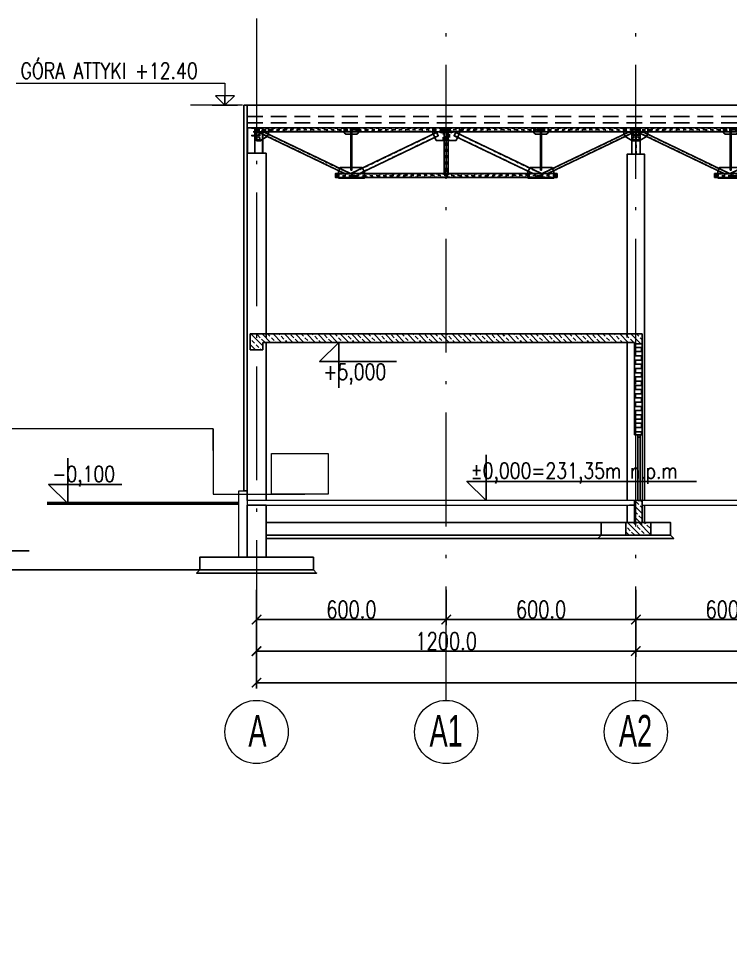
# Model space of a CAD drawing. Extents: x 6529560 to 6558080, y 5579316 to 5588131.
# Drawn here: x 6543714.84 to 6543737.36, y 5579508.09 to 5579537.56 of the extents above; entities that cross this region are included whole.
import ezdxf

# ---------------------------------------------------------------- set-up
doc = ezdxf.new("R2010")
doc.units = 0
doc.header["$MEASUREMENT"] = 0
doc.header["$PDSIZE"] = -5
for name, pattern in [('ACAD_ISO02W100', [15, 12, -3]), ('ACAD_ISO03W100', [30, 12, -18]), ('ACAD_ISO10W100', [18, 12, -3, 0, -3]), ('DASHDOT', [20, 13, -3.4, 0.2, -3.4]), ('DASHED', [0.75, 0.5, -0.25]), ('GR_SOLID', [0]), ('HIDDEN', [0.375, 0.25, -0.125])]:
    doc.linetypes.add(name, pattern=pattern)
doc.layers.get('0').update_dxf_attribs({"color": 2, "linetype": 'CONTINUOUS', "lineweight": 5})
doc.layers.get('Defpoints').update_dxf_attribs({"linetype": 'CONTINUOUS'})
for name, color, linetype in [('11_Dowolne_wymiarowanie', 7, 'CONTINUOUS'), ('3_Części', 7, 'CONTINUOUS'), ('5_Śruby', 7, 'CONTINUOUS'), ('ACHSRASTER', 10, 'CONTINUOUS'), ('arch_osie opisy', 1, 'CONTINUOUS'), ('Kon', 3, 'CONTINUOUS'), ('KONS_KW_010T', 2, 'CONTINUOUS'), ('KONS_KW_030D', 1, 'CONTINUOUS'), ('KONS_KW_100L', 1, 'DASHED'), ('KONS_KW_301L', 1, 'CONTINUOUS'), ('KONS_KW_304L', 4, 'CONTINUOUS'), ('KONS_KW_309H', 9, 'CONTINUOUS'), ('Os1', 6, 'CONTINUOUS'), ('P', 9, 'HIDDEN'), ('T', 9, 'CONTINUOUS'), ('Tore-Türen_Schnitt', 9, 'CONTINUOUS'), ('Wym', 1, 'CONTINUOUS'), ('Zb', 2, 'CONTINUOUS')]:
    doc.layers.add(name, color=color, linetype=linetype)
for name, color, linetype, lineweight in [('arch_opisy', 20, 'CONTINUOUS', 13), ('arch_osie', 181, 'CONTINUOUS', 5), ('arch_sciany murowane wewnetrzne', 20, 'CONTINUOUS', 25), ('arch_wymiary', 2, 'CONTINUOUS', 13), ('BODENPLATTE_N6', 3, 'GR_SOLID', 18), ('STRICHART_0_N4', 4, 'GR_SOLID', 50), ('STUETZE_N8', 7, 'GR_SOLID', 18), ('SYMBOL_N0', 7, 'GR_SOLID', 18), ('W_BETON_N6', 94, 'GR_SOLID', 18)]:
    doc.layers.add(name, color=color, linetype=linetype, lineweight=lineweight)
doc.styles.add('ROMAN', font='romans.shx', dxfattribs={"width": 0.8})
doc.styles.get("Standard").update_dxf_attribs({"font": 'arial.ttf', "width": 0.75})
doc.styles.add('styl1', font='romans.shx', dxfattribs={"width": 0.75})
doc.dimstyles.new('wymiary hala', dxfattribs={"dimtxt": 0.55, "dimasz": 0.3, "dimexe": 0.18, "dimexo": 0.0625, "dimgap": 0.04, "dimtad": 1, "dimtoh": 1, "dimdec": 1, "dimlfac": 100, "dimzin": 0, "dimdsep": 46, "dimtxsty": 'styl1', "dimblk": 'ARCHTICK', "dimcen": 0.09, "dimadec": 0, "dimazin": 0, "dimtfac": 1, "dimtdec": 1, "dimtofl": 0, "dimtmove": 0, "dimatfit": 3, "dimldrblk": 'ARCHTICK', "dimfxl": 1, "dimtolj": 1, "dimtzin": 0, "dimarcsym": 0})

# ---------------------------------------------------------------- blocks, each defined once
blk = doc.blocks.new('HA260Z')
blk.add_lwpolyline([(130, 125), (130, 112.5), (27.75, 112.5, 0.41421356), (3.75, 88.5), (3.75, -88.5, 0.41421356), (27.75, -112.5), (130, -112.5), (130, -125), (-130, -125), (-130, -112.5), (-27.75, -112.5, 0.41421356), (-3.75, -88.5), (-3.75, 88.5, 0.41421356), (-27.75, 112.5), (-130, 112.5), (-130, 125)], format="xyb", close=True)
at = {"layer": 'Os1'}
for p, q in [((-78, 0), (78, 0)), ((0, 137.5), (0, -137.5))]:
    blk.add_line(p, q, dxfattribs=at)
blk = doc.blocks.new('A$C1B6C6638')
at = {"layer": '11_Dowolne_wymiarowanie', "color": 1, "linetype": 'Continuous'}
for p, q in [((-6071, 1565), (-6313, 1565)), ((-6057, 1565), (-6298, 1565))]:
    blk.add_line(p, q, dxfattribs=at)
at = {"layer": '3_Części', "color": 1, "linetype": 'DASHDOT', "ltscale": 10}
for p, q in [((-6721, 1505), (5315, 1505)), ((-4204, 60), (2816, 60))]:
    blk.add_line(p, q, dxfattribs=at)
at = {"layer": '3_Części', "color": 3, "linetype": 'Continuous'}
for p, q in [((-6694, 1568), (-6595, 1568)), ((-3719, 1565), (-6690, 1565)), ((-6669, 1566), (-6684, 1566)), ((-6684, 1564), (-6684, 1562)), ((-6595, 1562), (-6684, 1562)), ((-6669, 1565), (-6669, 1566)), ((-6595, 1566), (-6595, 1565)), ((-3672, 1565), (-3716, 1565)), ((-577, 1565), (-811, 1565)), ((-594, 1568), (-794, 1568)), ((-794, 1565), (-794, 1565)), ((-784, 1552), (-784, 1562)), ((-784, 1552), (-604, 1552)), ((-689, 1180), (-689, 1552)), ((-594, 1565), (-594, 1565)), ((-594, 1553), (-594, 1563)), ((2328, 1565), (2284, 1565)), ((5306, 1568), (5206, 1568)), ((5206, 1566), (5206, 1565)), ((5206, 1562), (5296, 1562)), ((5281, 1566), (5296, 1566)), ((5281, 1565), (5281, 1566)), ((5296, 1564), (5296, 1562)), ((-6690, 1445), (-3719, 1445)), ((-6664, 1170), (-6684, 1190)), ((-6663, 1445), (-3911, 120)), ((-3727, 120), (-6478, 1445)), ((-282, 1373), (-274, 1389)), ((-274, 1389), (-274, 1445)), ((2331, 1445), (5296, 1445)), ((5089, 1445), (2338, 120)), ((2522, 120), (5274, 1445)), ((5276, 1170), (5296, 1190)), ((-3351, 315), (-3679, 315)), ((-3342, 296), (-3351, 315)), ((1962, 315), (1953, 296)), ((2291, 315), (1962, 315))]:
    blk.add_line(p, q, dxfattribs=at)
at = {"layer": '3_Części', "color": 2, "linetype": 'HIDDEN', "ltscale": 0.1}
for p, q in [((-6684, 1567), (-6684, 1557)), ((-6684, 1565), (-6684, 1564)), ((-6684, 1564), (-6684, 1554)), ((-6684, 1560), (-6684, 1564)), ((-6684, 1560), (-6684, 1450)), ((-6669, 1568), (-6669, 1566)), ((-6669, 1565), (-6669, 1558)), ((-6669, 1564), (-6669, 1554)), ((-6669, 1556), (-6669, 1558)), ((-6595, 1565), (-6595, 1558)), ((-6313, 1565), (-6313, 1560)), ((-3920, 1565), (-3920, 1560)), ((-3919, 1565), (-3716, 1565)), ((-3919, 1445), (-3919, 1565)), ((-3672, 1565), (-3672, 1445)), ((-3669, 1565), (-3672, 1565)), ((-3672, 1565), (-3469, 1565)), ((-3669, 1445), (-3669, 1565)), ((-3532, 1501), (-3532, 1511)), ((-3469, 1565), (-3469, 1445)), ((-3469, 1501), (-3469, 1511)), ((-3468, 1560), (-3468, 1565)), ((-1115, 1565), (-1115, 1560)), ((-814, 1565), (-814, 1445)), ((-794, 1565), (-794, 1558)), ((-794, 1555), (-594, 1555)), ((-794, 1555), (-594, 1555)), ((-689, 1557), (-699, 1557)), ((-699, 1557), (-699, 1543)), ((-689, 1555), (-699, 1555)), ((-699, 1555), (-699, 1552)), ((-699, 1555), (-689, 1555)), ((-689, 1543), (-699, 1543)), ((-699, 1540), (-689, 1540)), ((-699, 1540), (-689, 1540)), ((-689, 1543), (-689, 1557)), ((-689, 1552), (-689, 1555)), ((-594, 1568), (-594, 1170)), ((-594, 1565), (-594, 1558)), ((-577, 1565), (-577, 1445)), ((-574, 1565), (-577, 1565)), ((-577, 1565), (-274, 1565)), ((-574, 1445), (-574, 1565)), ((-273, 1560), (-273, 1565)), ((2080, 1565), (2080, 1560)), ((2080, 1511), (2080, 1501)), ((2144, 1511), (2144, 1501)), ((2281, 1565), (2281, 1445)), ((2281, 1501), (2281, 1511)), ((2328, 1565), (2328, 1445)), ((2331, 1565), (2328, 1565)), ((2328, 1565), (2531, 1565)), ((2331, 1445), (2331, 1565)), ((2531, 1565), (2531, 1445)), ((2532, 1560), (2532, 1565)), ((4924, 1565), (4924, 1560)), ((5206, 1565), (5206, 1558)), ((5281, 1568), (5281, 1566)), ((5281, 1565), (5281, 1558)), ((5281, 1564), (5281, 1554)), ((5281, 1556), (5281, 1558)), ((5296, 1567), (5296, 1557)), ((5296, 1565), (5296, 1564)), ((5296, 1564), (5296, 1554)), ((5296, 1560), (5296, 1564)), ((5296, 1560), (5296, 1450)), ((-6684, 1450), (-6684, 1445)), ((-6684, 1445), (-6684, 1435)), ((-6669, 1435), (-6669, 1445)), ((-6663, 1445), (-6653, 1445)), ((-6655, 1186), (-6575, 1186)), ((-6655, 1170), (-6655, 1186)), ((-6653, 1445), (-6354, 1301)), ((-6487, 1445), (-6653, 1445)), ((-6455, 1434), (-6640, 1434)), ((-6595, 1435), (-6595, 1445)), ((-6575, 1170), (-6575, 1186)), ((-6539, 1435), (-6539, 1445)), ((-6487, 1445), (-6478, 1445)), ((-6410, 1435), (-6410, 1445)), ((-6356, 1297), (-6321, 1370)), ((-6355, 1297), (-6354, 1301)), ((-6322, 1365), (-6321, 1369)), ((-6313, 1450), (-6313, 1445)), ((-3920, 1450), (-3920, 1445)), ((-3716, 1445), (-3719, 1445)), ((-3679, 1365), (-3709, 1365)), ((-3709, 1364), (-3706, 1364)), ((-3682, 1364), (-3679, 1364)), ((-3669, 1445), (-3672, 1445)), ((-3468, 1450), (-3669, 1450)), ((-3468, 1445), (-3468, 1450)), ((-1115, 1450), (-1115, 1445)), ((-1108, 1372), (-1106, 1368)), ((-1055, 1265), (-1107, 1373)), ((-1058, 1269), (-1056, 1264)), ((-999, 1425), (-947, 1317)), ((-947, 1317), (-944, 1318)), ((-909, 1435), (-909, 1445)), ((-851, 1445), (-851, 1435)), ((-811, 1445), (-814, 1445)), ((-795, 1445), (-795, 1435)), ((-714, 1445), (-714, 1435)), ((-699, 1445), (-699, 1435)), ((-699, 1195), (-689, 1195)), ((-699, 1195), (-689, 1195)), ((-699, 1180), (-689, 1180)), ((-699, 1180), (-689, 1180)), ((-689, 1435), (-689, 1445)), ((-674, 1435), (-674, 1445)), ((-594, 1435), (-594, 1445)), ((-574, 1445), (-577, 1445)), ((-538, 1435), (-538, 1445)), ((-479, 1445), (-479, 1435)), ((-393, 1426), (-445, 1318)), ((-445, 1318), (-442, 1317)), ((-442, 1317), (-390, 1425)), ((-331, 1269), (-440, 1321)), ((-390, 1425), (-393, 1426)), ((-282, 1373), (-334, 1265)), ((-333, 1264), (-331, 1269)), ((-283, 1368), (-281, 1372)), ((-273, 1445), (-273, 1450)), ((2281, 1450), (2080, 1450)), ((2080, 1450), (2080, 1445)), ((2284, 1445), (2281, 1445)), ((2321, 1365), (2291, 1365)), ((2291, 1364), (2294, 1364)), ((2318, 1425), (2318, 1364)), ((2318, 1364), (2321, 1364)), ((2331, 1445), (2328, 1445)), ((2532, 1445), (2532, 1450)), ((4924, 1450), (4924, 1445)), ((4933, 1365), (4932, 1369)), ((4967, 1297), (4933, 1370)), ((5264, 1445), (4965, 1301)), ((4966, 1297), (4965, 1301)), ((5021, 1435), (5021, 1445)), ((5067, 1434), (5251, 1434)), ((5099, 1445), (5089, 1445)), ((5099, 1445), (5264, 1445)), ((5150, 1435), (5150, 1445)), ((5266, 1186), (5186, 1186)), ((5186, 1170), (5186, 1186)), ((5206, 1435), (5206, 1445)), ((5274, 1445), (5264, 1445)), ((5266, 1170), (5266, 1186)), ((5281, 1435), (5281, 1445)), ((5296, 1450), (5296, 1445)), ((5296, 1445), (5296, 1435)), ((-6664, 1170), (-6565, 1170)), ((-6575, 1170), (-6655, 1170)), ((-6575, 1170), (-6655, 1170)), ((-594, 1170), (-794, 1170)), ((5276, 1170), (5176, 1170)), ((5186, 1170), (5266, 1170)), ((5186, 1170), (5266, 1170)), ((-3706, 316), (-3709, 316)), ((-3709, 315), (-3679, 315)), ((-3679, 316), (-3682, 316)), ((-3342, 296), (-3290, 188)), ((-3339, 292), (-3341, 297)), ((1901, 188), (1953, 296)), ((1952, 297), (1950, 292)), ((2294, 316), (2291, 316)), ((2291, 315), (2321, 315)), ((2321, 316), (2318, 316)), ((-4100, 120), (-4100, 115)), ((-4100, 5), (-4100, 0)), ((-4099, 0), (-4099, 120)), ((-4091, 211), (-4092, 207)), ((-4091, 207), (-4056, 279)), ((-4057, 279), (-4059, 276)), ((-3902, 120), (-3911, 120)), ((-3736, 120), (-3902, 120)), ((-3736, 120), (-3727, 120)), ((-3649, 43), (-3649, 53)), ((-3554, 43), (-3554, 53)), ((-3289, 189), (-3291, 193)), ((-3279, 120), (-3279, 0)), ((-3278, 115), (-3278, 120)), ((-3278, 0), (-3278, 5)), ((-689, 120), (-699, 120)), ((-699, 110), (-689, 110)), ((-699, 10), (-689, 10)), ((1890, 120), (1890, 115)), ((1890, 5), (1890, 0)), ((1891, 0), (1891, 120)), ((1902, 193), (1900, 189)), ((2054, 120), (1902, 193)), ((2260, 53), (2260, 43)), ((2334, 43), (2334, 53)), ((2347, 120), (2338, 120)), ((2513, 120), (2347, 120)), ((2513, 120), (2522, 120)), ((2668, 279), (2703, 207)), ((2670, 276), (2669, 279)), ((2703, 207), (2702, 211)), ((2711, 120), (2711, 0)), ((2712, 115), (2712, 120)), ((2712, 0), (2712, 5)), ((-699, 0), (-689, 0))]:
    blk.add_line(p, q, dxfattribs=at)
for points in [[(-6694, 1568), (-6694, 1158), (-6595, 1158), (-6595, 1568)], [(-6314, 1445), (-6314, 1565), (-6684, 1565), (-6684, 1190)], [(-6595, 1556), (-6595, 1558), (-6669, 1558), (-6684, 1557), (-6684, 1556)], [(-6595, 1556), (-6669, 1556), (-6684, 1556)], [(-6595, 1554), (-6669, 1554), (-6684, 1554), (-6684, 1552)], [(-3716, 1445), (-3716, 1565), (-3719, 1565)], [(-3469, 1511), (-3532, 1511), (-3669, 1511), (-3669, 1501)], [(-3669, 1501), (-3532, 1501), (-3469, 1501)], [(-1114, 1445), (-1114, 1565), (-811, 1565)], [(-811, 1445), (-811, 1565), (-814, 1565)], [(-594, 1170), (-794, 1170), (-794, 1568)], [(-794, 1555), (-794, 1558), (-594, 1558), (-594, 1555)], [(-699, 1543), (-699, 1195), (-699, 1180)], [(-689, 1180), (-689, 1195), (-689, 1543)], [(2281, 1511), (2144, 1511), (2080, 1511)], [(2080, 1501), (2144, 1501), (2281, 1501)], [(2081, 1445), (2081, 1565), (2284, 1565)], [(2284, 1445), (2284, 1565), (2281, 1565)], [(4925, 1445), (4925, 1565), (5296, 1565), (5296, 1190)], [(5306, 1568), (5306, 1158), (5206, 1158), (5206, 1568)], [(5206, 1556), (5206, 1558), (5281, 1558), (5296, 1557), (5296, 1556)], [(5206, 1556), (5281, 1556), (5296, 1556)], [(5206, 1554), (5281, 1554), (5296, 1554), (5296, 1552)], [(-6684, 1445), (-6669, 1445), (-6595, 1445), (-6539, 1445), (-6410, 1445)], [(-6410, 1435), (-6539, 1435), (-6595, 1435), (-6669, 1435), (-6684, 1435)], [(-944, 1318), (-996, 1426), (-999, 1425)], [(-699, 1445), (-714, 1445), (-795, 1445), (-851, 1445), (-909, 1445)], [(-909, 1435), (-851, 1435), (-795, 1435), (-714, 1435), (-699, 1435)], [(-594, 1170), (-794, 1170), (-794, 1180), (-594, 1180), (-594, 1170)], [(-479, 1445), (-538, 1445), (-594, 1445), (-674, 1445), (-689, 1445)], [(-689, 1435), (-674, 1435), (-594, 1435), (-538, 1435), (-479, 1435)], [(5296, 1445), (5281, 1445), (5206, 1445), (5150, 1445), (5021, 1445)], [(5021, 1435), (5150, 1435), (5206, 1435), (5281, 1435), (5296, 1435)], [(-3723, 53), (-3723, 43), (-3649, 43), (-3554, 43)], [(-3554, 53), (-3649, 53), (-3723, 53)], [(-699, 120), (-699, 110), (-699, 10), (-699, 0)], [(-689, 0), (-689, 10), (-689, 110), (-689, 120)], [(2334, 53), (2260, 53), (2165, 53), (2165, 43)], [(2165, 43), (2260, 43), (2334, 43)]]:
    blk.add_lwpolyline(points, dxfattribs=at)
at = {"layer": '3_Części', "color": 3, "linetype": 'Continuous'}
for points in [[(-6694, 1562), (-6694, 1568), (-6684, 1568), (-6684, 1565)], [(-6684, 1158), (-6694, 1158), (-6694, 1562), (-6684, 1562), (-6684, 1158)], [(-6684, 1567), (-6669, 1568), (-6595, 1568), (-6595, 1566), (-6669, 1566)], [(-6684, 1564), (-6669, 1564), (-6595, 1564), (-6595, 1562), (-6595, 1552), (-6684, 1552)], [(-3669, 1445), (-3669, 1565), (-3672, 1565), (-3672, 1445), (-3669, 1445)], [(-3669, 1445), (-814, 1445), (-814, 1565), (-3669, 1565), (-3669, 1445)], [(-814, 1445), (-811, 1445), (-811, 1565), (-814, 1565), (-814, 1445)], [(-594, 1565), (-594, 1568), (-794, 1568), (-794, 1565), (-594, 1565)], [(-784, 1562), (-604, 1562), (-594, 1563), (-594, 1565), (-794, 1565), (-794, 1563), (-784, 1562)], [(-794, 1563), (-794, 1553), (-784, 1552)], [(-689, 1552), (-699, 1552), (-699, 1180)], [(-604, 1562), (-604, 1552), (-594, 1553)], [(-574, 1445), (-574, 1565), (-577, 1565), (-577, 1445), (-574, 1445)], [(-574, 1445), (2281, 1445), (2281, 1565), (-574, 1565), (-574, 1445)], [(2281, 1445), (2284, 1445), (2284, 1565), (2281, 1565), (2281, 1445)], [(2331, 1445), (2331, 1565), (2328, 1565), (2328, 1445), (2331, 1445)], [(5296, 1564), (5296, 1565), (2331, 1565), (2331, 1445)], [(5296, 1567), (5281, 1568), (5206, 1568), (5206, 1566), (5281, 1566)], [(5296, 1564), (5281, 1564), (5206, 1564), (5206, 1562), (5206, 1552), (5296, 1552)], [(5306, 1562), (5306, 1568), (5296, 1568), (5296, 1565)], [(5296, 1158), (5306, 1158), (5306, 1562), (5296, 1562), (5296, 1158)], [(-6655, 1170), (-6655, 1186), (-6575, 1186), (-6575, 1170)], [(-6356, 1297), (-6358, 1293), (-6565, 1170)], [(-6314, 1445), (-6314, 1385), (-6321, 1370)], [(-3919, 1445), (-3919, 1415), (-3869, 1365), (-3709, 1365)], [(-3679, 1425), (-3709, 1425), (-3709, 235), (-3679, 235), (-3679, 1425)], [(-999, 1425), (-3708, 120), (-3432, 120), (-947, 1317), (-999, 1425)], [(-3679, 1365), (-3519, 1365), (-3469, 1415), (-3469, 1445)], [(-1114, 1445), (-1114, 1389), (-1107, 1373)], [(-1055, 1265), (-1009, 1170), (-794, 1170)], [(-999, 1425), (-947, 1317), (-944, 1318), (-996, 1426), (-999, 1425)], [(-594, 1170), (-594, 1180), (-794, 1180), (-794, 1170), (-594, 1170)], [(-594, 1170), (-380, 1170), (-334, 1265)], [(-390, 1425), (-393, 1426), (-445, 1318), (-442, 1317), (-390, 1425)], [(-442, 1317), (2043, 120), (2319, 120), (-390, 1425), (-442, 1317)], [(2081, 1445), (2081, 1415), (2131, 1365), (2291, 1365)], [(2291, 1425), (2291, 235), (2321, 235), (2321, 1425), (2291, 1425)], [(2321, 1365), (2481, 1365), (2531, 1415), (2531, 1445)], [(4925, 1445), (4925, 1385), (4933, 1370)], [(4967, 1297), (4969, 1293), (5176, 1170)], [(5266, 1170), (5266, 1186), (5186, 1186), (5186, 1170)], [(-6555, 1170), (-6555, 1158), (-6684, 1158), (-6684, 1170), (-6555, 1170)], [(5166, 1170), (5166, 1158), (5296, 1158), (5296, 1170), (5166, 1170)], [(-3709, 315), (-4039, 315), (-4056, 279)], [(2668, 279), (2650, 315), (2321, 315)], [(-4202, 120), (-4202, 0), (-4199, 0), (-4199, 120), (-4202, 120)], [(-4199, 0), (2811, 0), (2811, 120), (-4199, 120), (-4199, 0)], [(-4091, 207), (-4099, 190), (-4099, 120)], [(-4099, 0), (-4099, -20), (-3279, -20), (-3279, 0)], [(-3279, 120), (-3279, 167), (-3290, 188)], [(1901, 188), (1891, 167), (1891, 120)], [(1891, 0), (1891, -20), (2711, -20), (2711, 0)], [(2711, 120), (2711, 190), (2703, 207)], [(2811, 120), (2811, 0), (2814, 0), (2814, 120), (2811, 120)]]:
    blk.add_lwpolyline(points, dxfattribs=at)
at = {"layer": '5_Śruby', "color": 2, "linetype": 'Continuous'}
for p, q in [((-6715, 1517), (-6707, 1508)), ((-6715, 1508), (-6645, 1508)), ((-6715, 1498), (-6707, 1508)), ((-6645, 1517), (-6653, 1508)), ((-6645, 1498), (-6653, 1508)), ((5257, 1517), (5265, 1508)), ((5327, 1508), (5257, 1508)), ((5257, 1498), (5265, 1508)), ((5327, 1517), (5319, 1508)), ((5327, 1498), (5319, 1508)), ((-6715, 1327), (-6707, 1318)), ((-6715, 1318), (-6645, 1318)), ((-6715, 1308), (-6707, 1318)), ((-6645, 1327), (-6653, 1318)), ((-6645, 1308), (-6653, 1318)), ((-6615, 1186), (-6615, 1190)), ((-6615, 1186), (-6615, 1190)), ((-6615, 1186), (-6615, 1170)), ((-6615, 1186), (-6615, 1170)), ((5226, 1186), (5226, 1190)), ((5226, 1186), (5226, 1190)), ((5226, 1186), (5226, 1170)), ((5226, 1186), (5226, 1170)), ((5257, 1327), (5265, 1318)), ((5327, 1318), (5257, 1318)), ((5257, 1308), (5265, 1318)), ((5327, 1327), (5319, 1318)), ((5327, 1308), (5319, 1318)), ((-6615, 1170), (-6615, 1174)), ((-6615, 1170), (-6615, 1166)), ((-6615, 1170), (-6615, 1158)), ((-6615, 1170), (-6615, 1166)), ((-6615, 1158), (-6615, 1154)), ((5226, 1170), (5226, 1174)), ((5226, 1170), (5226, 1166)), ((5226, 1170), (5226, 1158)), ((5226, 1170), (5226, 1166)), ((5226, 1158), (5226, 1154))]:
    blk.add_line(p, q, dxfattribs=at)
at = {"layer": '5_Śruby', "color": 1, "linetype": 'HIDDEN', "ltscale": 0.025}
for p, q in [((-3542, 1530), (-3535, 1524)), ((-3542, 1468), (-3535, 1474)), ((-3535, 1530), (-3535, 1468)), ((-3527, 1530), (-3535, 1524)), ((-3527, 1468), (-3535, 1474)), ((-3518, 1530), (-3511, 1524)), ((-3511, 1530), (-3511, 1467)), ((-3504, 1530), (-3511, 1524)), ((2115, 1530), (2122, 1524)), ((2122, 1530), (2122, 1467)), ((2129, 1530), (2122, 1524)), ((2139, 1530), (2146, 1524)), ((2139, 1468), (2146, 1474)), ((2146, 1530), (2146, 1468)), ((2153, 1530), (2146, 1524)), ((2153, 1468), (2146, 1474)), ((-6548, 1468), (-6538, 1460)), ((-6548, 1398), (-6538, 1406)), ((-6538, 1468), (-6538, 1398)), ((-6528, 1468), (-6538, 1460)), ((-6528, 1398), (-6538, 1406)), ((-3518, 1467), (-3511, 1473)), ((-3504, 1467), (-3511, 1473)), ((-861, 1468), (-851, 1460)), ((-861, 1398), (-851, 1406)), ((-851, 1468), (-851, 1398)), ((-842, 1468), (-851, 1460)), ((-842, 1398), (-851, 1406)), ((-547, 1468), (-537, 1460)), ((-547, 1398), (-537, 1406)), ((-537, 1468), (-537, 1398)), ((-528, 1468), (-537, 1460)), ((-528, 1398), (-537, 1406)), ((2115, 1467), (2122, 1473)), ((2129, 1467), (2122, 1473)), ((5140, 1468), (5149, 1460)), ((5140, 1398), (5149, 1406)), ((5149, 1468), (5149, 1398)), ((5159, 1468), (5149, 1460)), ((5159, 1398), (5149, 1406)), ((-3642, 70), (-3634, 64)), ((-3642, 8), (-3634, 14)), ((-3634, 70), (-3634, 8)), ((-3627, 70), (-3634, 64)), ((-3627, 8), (-3634, 14)), ((-3607, 70), (-3600, 64)), ((-3607, 8), (-3600, 14)), ((-3600, 70), (-3600, 8)), ((-3593, 70), (-3600, 64)), ((-3593, 8), (-3600, 14)), ((-707, 75), (-701, 68)), ((-707, 68), (-644, 68)), ((-707, 61), (-701, 68)), ((-707, 35), (-701, 28)), ((-707, 28), (-644, 28)), ((-707, 21), (-701, 28)), ((-644, 75), (-650, 68)), ((-644, 61), (-650, 68)), ((-644, 35), (-650, 28)), ((-644, 21), (-650, 28)), ((2204, 70), (2211, 64)), ((2204, 8), (2211, 14)), ((2211, 70), (2211, 8)), ((2218, 70), (2211, 64)), ((2218, 8), (2211, 14)), ((2238, 70), (2246, 64)), ((2238, 8), (2246, 14)), ((2246, 70), (2246, 8)), ((2253, 70), (2246, 64)), ((2253, 8), (2246, 14))]:
    blk.add_line(p, q, dxfattribs=at)
at = {"layer": '5_Śruby', "color": 5, "linetype": 'HIDDEN', "ltscale": 0.025}
for centre in [(-6620, 1508), (-769, 1508), (-619, 1508), (5231, 1508), (-6620, 1368), (-6620, 1268), (-769, 1368), (-769, 1268), (-619, 1368), (-619, 1268), (5231, 1368), (5231, 1268)]:
    blk.add_circle(centre, 9, dxfattribs=at)
at = {"layer": 'KONS_KW_301L', "linetype": 'ACAD_ISO03W100'}
for p, q in [((-6313, 1560), (-6684, 1560)), ((-3920, 1560), (-6314, 1560)), ((-3920, 1560), (-3719, 1560)), ((-3719, 1445), (-3719, 1565)), ((-3719, 1565), (-3719, 1445)), ((-814, 1560), (-3669, 1560)), ((2281, 1560), (-574, 1560)), ((-274, 1565), (-274, 1445)), ((2331, 1560), (2532, 1560)), ((4924, 1560), (2532, 1560)), ((4924, 1560), (5296, 1560)), ((-6690, 1450), (-3719, 1450)), ((-6653, 1445), (-4091, 211)), ((-3736, 120), (-6322, 1365)), ((-3706, 1364), (-3706, 1425)), ((-3706, 1364), (-3706, 316)), ((-997, 1420), (-3697, 120)), ((-3682, 235), (-3682, 1425)), ((-3468, 1450), (-1115, 1450)), ((-3291, 193), (-1058, 1269)), ((-814, 1450), (-1115, 1450)), ((-949, 1321), (-1058, 1269)), ((-273, 1450), (-574, 1450)), ((2308, 120), (-392, 1420)), ((-331, 1269), (1902, 193)), ((-273, 1450), (2080, 1450)), ((2294, 1425), (2294, 235)), ((2318, 316), (2318, 1364)), ((2331, 1450), (5296, 1450)), ((5099, 1445), (2347, 120)), ((2702, 211), (4965, 1301)), ((-3706, 235), (-3706, 316)), ((2318, 316), (2318, 235)), ((-4100, 115), (-4199, 115)), ((-4199, 5), (-4100, 5)), ((-4100, 115), (-3278, 115)), ((-3278, 5), (-4100, 5)), ((-3902, 120), (-4091, 211)), ((-3291, 193), (-3443, 120)), ((1890, 115), (-3278, 115)), ((-3278, 5), (2811, 5)), ((1890, 115), (2712, 115)), ((2702, 211), (2513, 120)), ((2811, 115), (2712, 115))]:
    blk.add_line(p, q, dxfattribs=at)
blk.add_lwpolyline([(-3719, 1445), (-3716, 1445), (-3716, 1565), (-3719, 1565), (-3719, 1445)], dxfattribs=at)
blk = doc.blocks.new('A$C4F0D0C8D')
at = {"layer": 'Kon'}
for points in [[(-60, -120), (60, -120), (60, 0), (-60, 0)], [(60, -1363), (-60, -1363), (-60, -120), (60, -120)], [(-55, -115), (55, -115), (55, -5), (-55, -5)], [(-60, -1483), (60, -1483), (60, -1363), (-60, -1363)], [(-55, -1478), (55, -1478), (55, -1368), (-55, -1368)]]:
    blk.add_lwpolyline(points, close=True, dxfattribs=at)
at = {"layer": 'Os1'}
blk.add_line((0, -1363), (0, -120), dxfattribs=at)
at = {"layer": 'P'}
for p, q in [((-55, -1363), (-55, -120)), ((55, -1363), (55, -120))]:
    blk.add_line(p, q, dxfattribs=at)
blk = doc.blocks.new('Z$W@#4FDD744F')
at = {"layer": 'Kon'}
blk.add_lwpolyline([(130, 0), (-130, 0), (-130, 833), (130, 833)], close=True, dxfattribs=at)
at = {"layer": 'Os1'}
blk.add_line((0, 0), (0, 833), dxfattribs=at)
at = {"layer": 'P', "linetype": 'HIDDEN'}
for p, q in [((-4, 0), (-4, 833)), ((4, 0), (4, 833))]:
    blk.add_line(p, q, dxfattribs=at)
at = {"layer": 'Kon'}
blk.add_blockref('HA260Z', (0, 708), dxfattribs=at)
blk = doc.blocks.new('_ArchTick')
at = {"color": 0, "linetype": 'ByBlock', "const_width": 0.15}
blk.add_lwpolyline([(-0.5, -0.5), (0.5, 0.5)], dxfattribs=at)
blk = doc.blocks.new('*D752')
at = {"layer": 'arch_wymiary', "color": 0, "lineweight": -2, "transparency": 16777216}
for p, q in [((6543722.365, 5579519.489), (6543722.365, 5579516.371)), ((6543830.365, 5579519.489), (6543830.365, 5579516.371)), ((6543722.365, 5579516.551), (6543830.365, 5579516.551))]:
    blk.add_line(p, q, dxfattribs=at)
at = {"layer": 'Defpoints', "color": 0, "transparency": 16777216}
for p in [(6543722.365, 5579519.551), (6543830.365, 5579519.551), (6543830.365, 5579516.551)]:
    blk.add_point(p, dxfattribs=at)
at = {"layer": 'arch_wymiary', "color": 0, "lineweight": -2, "transparency": 16777216, "xscale": 0.3, "yscale": 0.3, "zscale": 0.3, "rotation": 180}
blk.add_blockref('_ArchTick', (6543722.365, 5579516.551), dxfattribs=at)
at = {"layer": 'arch_wymiary', "color": 0, "lineweight": -2, "transparency": 16777216, "xscale": 0.3, "yscale": 0.3, "zscale": 0.3}
blk.add_blockref('_ArchTick', (6543830.365, 5579516.551), dxfattribs=at)
at = {"layer": 'arch_wymiary', "color": 0, "transparency": 16777216, "insert": (6543776.365, 5579516.866), "char_height": 0.55, "attachment_point": 5, "style": 'styl1'}
blk.add_mtext('\\A1;10800.0', dxfattribs=at)
blk = doc.blocks.new('*D753')
at = {"layer": 'arch_wymiary', "color": 0, "lineweight": -2, "transparency": 16777216}
for p, q in [((6543722.365, 5579519.489), (6543722.365, 5579517.371)), ((6543734.365, 5579519.489), (6543734.365, 5579517.371)), ((6543722.365, 5579517.551), (6543734.365, 5579517.551))]:
    blk.add_line(p, q, dxfattribs=at)
at = {"layer": 'Defpoints', "color": 0, "transparency": 16777216}
for p in [(6543722.365, 5579519.551), (6543734.365, 5579519.551), (6543734.365, 5579517.551)]:
    blk.add_point(p, dxfattribs=at)
at = {"layer": 'arch_wymiary', "color": 0, "lineweight": -2, "transparency": 16777216, "xscale": 0.3, "yscale": 0.3, "zscale": 0.3, "rotation": 180}
blk.add_blockref('_ArchTick', (6543722.365, 5579517.551), dxfattribs=at)
at = {"layer": 'arch_wymiary', "color": 0, "lineweight": -2, "transparency": 16777216, "xscale": 0.3, "yscale": 0.3, "zscale": 0.3}
blk.add_blockref('_ArchTick', (6543734.365, 5579517.551), dxfattribs=at)
at = {"layer": 'arch_wymiary', "color": 0, "transparency": 16777216, "insert": (6543728.365, 5579517.866), "char_height": 0.55, "attachment_point": 5, "style": 'styl1'}
blk.add_mtext('\\A1;1200.0', dxfattribs=at)
blk = doc.blocks.new('*D754')
at = {"layer": 'arch_wymiary', "color": 0, "lineweight": -2, "transparency": 16777216}
for p, q in [((6543734.365, 5579519.489), (6543734.365, 5579517.371)), ((6543746.365, 5579519.489), (6543746.365, 5579517.371)), ((6543734.365, 5579517.551), (6543746.365, 5579517.551))]:
    blk.add_line(p, q, dxfattribs=at)
at = {"layer": 'Defpoints', "color": 0, "transparency": 16777216}
for p in [(6543734.365, 5579519.551), (6543746.365, 5579519.551), (6543746.365, 5579517.551)]:
    blk.add_point(p, dxfattribs=at)
at = {"layer": 'arch_wymiary', "color": 0, "lineweight": -2, "transparency": 16777216, "xscale": 0.3, "yscale": 0.3, "zscale": 0.3, "rotation": 180}
blk.add_blockref('_ArchTick', (6543734.365, 5579517.551), dxfattribs=at)
at = {"layer": 'arch_wymiary', "color": 0, "lineweight": -2, "transparency": 16777216, "xscale": 0.3, "yscale": 0.3, "zscale": 0.3}
blk.add_blockref('_ArchTick', (6543746.365, 5579517.551), dxfattribs=at)
at = {"layer": 'arch_wymiary', "color": 0, "transparency": 16777216, "insert": (6543740.365, 5579517.866), "char_height": 0.55, "attachment_point": 5, "style": 'styl1'}
blk.add_mtext('\\A1;1200.0', dxfattribs=at)
blk = doc.blocks.new('*D762')
at = {"layer": 'arch_wymiary', "color": 0, "lineweight": -2, "transparency": 16777216}
for p, q in [((6543722.365, 5579519.489), (6543722.365, 5579518.371)), ((6543728.365, 5579519.489), (6543728.365, 5579518.371)), ((6543722.365, 5579518.551), (6543728.365, 5579518.551))]:
    blk.add_line(p, q, dxfattribs=at)
at = {"layer": 'Defpoints', "color": 0, "transparency": 16777216}
for p in [(6543722.365, 5579519.551), (6543728.365, 5579519.551), (6543728.365, 5579518.551)]:
    blk.add_point(p, dxfattribs=at)
at = {"layer": 'arch_wymiary', "color": 0, "lineweight": -2, "transparency": 16777216, "xscale": 0.3, "yscale": 0.3, "zscale": 0.3, "rotation": 180}
blk.add_blockref('_ArchTick', (6543722.365, 5579518.551), dxfattribs=at)
at = {"layer": 'arch_wymiary', "color": 0, "lineweight": -2, "transparency": 16777216, "xscale": 0.3, "yscale": 0.3, "zscale": 0.3}
blk.add_blockref('_ArchTick', (6543728.365, 5579518.551), dxfattribs=at)
at = {"layer": 'arch_wymiary', "color": 0, "transparency": 16777216, "insert": (6543725.365, 5579518.866), "char_height": 0.55, "attachment_point": 5, "style": 'styl1'}
blk.add_mtext('\\A1;600.0', dxfattribs=at)
blk = doc.blocks.new('*D763')
at = {"layer": 'arch_wymiary', "color": 0, "lineweight": -2, "transparency": 16777216}
for p, q in [((6543728.365, 5579519.489), (6543728.365, 5579518.371)), ((6543734.365, 5579519.489), (6543734.365, 5579518.371)), ((6543728.365, 5579518.551), (6543734.365, 5579518.551))]:
    blk.add_line(p, q, dxfattribs=at)
at = {"layer": 'Defpoints', "color": 0, "transparency": 16777216}
for p in [(6543728.365, 5579519.551), (6543734.365, 5579519.551), (6543734.365, 5579518.551)]:
    blk.add_point(p, dxfattribs=at)
at = {"layer": 'arch_wymiary', "color": 0, "lineweight": -2, "transparency": 16777216, "xscale": 0.3, "yscale": 0.3, "zscale": 0.3, "rotation": 180}
blk.add_blockref('_ArchTick', (6543728.365, 5579518.551), dxfattribs=at)
at = {"layer": 'arch_wymiary', "color": 0, "lineweight": -2, "transparency": 16777216, "xscale": 0.3, "yscale": 0.3, "zscale": 0.3}
blk.add_blockref('_ArchTick', (6543734.365, 5579518.551), dxfattribs=at)
at = {"layer": 'arch_wymiary', "color": 0, "transparency": 16777216, "insert": (6543731.365, 5579518.866), "char_height": 0.55, "attachment_point": 5, "style": 'styl1'}
blk.add_mtext('\\A1;600.0', dxfattribs=at)
blk = doc.blocks.new('*D764')
at = {"layer": 'arch_wymiary', "color": 0, "lineweight": -2, "transparency": 16777216}
for p, q in [((6543734.365, 5579519.489), (6543734.365, 5579518.371)), ((6543740.365, 5579519.489), (6543740.365, 5579518.371)), ((6543734.365, 5579518.551), (6543740.365, 5579518.551))]:
    blk.add_line(p, q, dxfattribs=at)
at = {"layer": 'Defpoints', "color": 0, "transparency": 16777216}
for p in [(6543734.365, 5579519.551), (6543740.365, 5579519.551), (6543740.365, 5579518.551)]:
    blk.add_point(p, dxfattribs=at)
at = {"layer": 'arch_wymiary', "color": 0, "lineweight": -2, "transparency": 16777216, "xscale": 0.3, "yscale": 0.3, "zscale": 0.3, "rotation": 180}
blk.add_blockref('_ArchTick', (6543734.365, 5579518.551), dxfattribs=at)
at = {"layer": 'arch_wymiary', "color": 0, "lineweight": -2, "transparency": 16777216, "xscale": 0.3, "yscale": 0.3, "zscale": 0.3}
blk.add_blockref('_ArchTick', (6543740.365, 5579518.551), dxfattribs=at)
at = {"layer": 'arch_wymiary', "color": 0, "transparency": 16777216, "insert": (6543737.365, 5579518.866), "char_height": 0.55, "attachment_point": 5, "style": 'styl1'}
blk.add_mtext('\\A1;600.0', dxfattribs=at)

msp = doc.modelspace()

# ---------------------------------------------------------------- hatches: boundary and pattern name
at = {"layer": 'KONS_KW_309H'}
h = msp.add_hatch(dxfattribs=at)
h.set_pattern_fill('ANSI33', color=256, angle=90, style=0)
h.set_pattern_definition([(135, (6536960.9485, 5573844.4477), (-0.1767766954, -0.1767766954), []), (135, (6536960.9485, 5573844.62449), (-0.1767766954, -0.1767766954), [0.125, -0.0625])])
h.paths.add_polyline_path([(6543734.5644, 5579527.5828), (6543722.3652, 5579527.5828), (6543722.3652, 5579527.0828), (6543722.5652, 5579527.0828), (6543722.5652, 5579527.3178), (6543734.3244, 5579527.3178), (6543734.3244, 5579527.2678), (6543734.5644, 5579527.2678)])
h.paths.add_polyline_path([(6543722.3652, 5579527.5828), (6543722.1652, 5579527.5828), (6543722.1652, 5579527.0828), (6543722.3652, 5579527.0828)])
h = msp.add_hatch(dxfattribs=at)
h.set_pattern_fill('ANSI33', color=256, angle=90, style=0)
h.set_pattern_definition([(135, (6536912.16325, 5573670.48066), (-0.1767766954, -0.1767766954), []), (135, (6536912.16325, 5573670.65743), (-0.1767766954, -0.1767766954), [0.125, -0.0625])])
h.paths.add_polyline_path([(6543734.5644, 5579522.3178), (6543734.3237, 5579522.3178), (6543734.3237, 5579521.5178), (6543734.5638, 5579521.5178)])
h = msp.add_hatch(dxfattribs=at)
h.set_pattern_fill('ANSI33', color=256, angle=90, style=0)
h.set_pattern_definition([(135, (6536911.93232, 5573669.96136), (-0.1767766954, -0.1767766954), []), (135, (6536911.93232, 5573670.13814), (-0.1767766954, -0.1767766954), [0.125, -0.0625])])
h.paths.add_polyline_path([(6543734.8437, 5579521.6178), (6543734.0437, 5579521.6178), (6543734.0437, 5579521.2178), (6543734.8437, 5579521.2178)])
at = {"layer": 'P'}
h = msp.add_hatch(dxfattribs=at)
h.set_pattern_fill('AR-BRSTD', color=256, scale=0.05, style=0)
h.set_pattern_definition([(0, (6536960.94851, 5573844.44771), (0, 0.13335), []), (90, (6536960.94851, 5573844.4477), (-0.2, 0.13335), [0.13335, -0.13335])])
h.paths.add_polyline_path([(6543734.5644, 5579527.2678), (6543734.3244, 5579527.2678), (6543734.3244, 5579524.3878), (6543734.5644, 5579524.3878)])

# ---------------------------------------------------------------- linework, layer by layer
at = {"color": 1}
msp.add_line((6543721.9202, 5579534.8178, 0.0224), (6543720.2782, 5579534.8178, 0.0224), dxfattribs=at)
msp.add_line((6543721.9202, 5579534.8178, 0.0224), (6543720.2782, 5579534.8178, 0.0224), dxfattribs=at)
at = {"color": 1, "extrusion": (0, 0, -1)}
msp.add_lwpolyline([(-6543714.7588, 5579535.5178), (-6543721.3619, 5579535.5178), (-6543721.3619, 5579534.8178)], dxfattribs=at)
at = {"color": 1}
for points in [[(6543721.3619, 5579535.1178), (6543721.0619, 5579535.1178), (6543721.3619, 5579534.8178), (6543721.3619, 5579535.1178)], [(6543721.3619, 5579535.1178), (6543721.3619, 5579534.8178), (6543721.6619, 5579535.1178), (6543721.3619, 5579535.1178)]]:
    msp.add_lwpolyline(points, dxfattribs=at)
at = {"layer": 'arch_opisy', "elevation": 0.0224}
for points in [[(6543720.9877, 5579523.9013), (6543720.9877, 5579524.5829), (6543711.8419, 5579524.5829)], [(6543720.9877, 5579524.5829), (6543720.9877, 5579522.5205), (6543723.8926, 5579522.5205)]]:
    msp.add_lwpolyline(points, dxfattribs=at)
msp.add_lwpolyline([(6543722.8404, 5579523.8056), (6543724.6303, 5579523.8056), (6543724.6303, 5579522.5205), (6543722.8404, 5579522.5205)], close=True, dxfattribs=at)
at = {"layer": 'arch_osie', "linetype": 'ACAD_ISO10W100', "ltscale": 0.3, "elevation": 0.0224}
msp.add_lwpolyline([(6543722.3652, 5579537.5572), (6543722.3652, 5579515.9935)], dxfattribs=at)
at = {"layer": 'arch_osie', "linetype": 'ACAD_ISO10W100', "ltscale": 0.3, "extrusion": (-4.94832e-09, -8.0265e-10, 1), "elevation": 0.0224}
for points in [[(6543728.3652, 5579515.9935), (6543728.3652, 5579537.5572)], [(6543734.3652, 5579515.9935), (6543734.3652, 5579537.5572)]]:
    msp.add_lwpolyline(points, dxfattribs=at)
at = {"layer": 'arch_osie'}
for centre in [(6543722.3652, 5579514.9935, 6.5628), (6543728.3652, 5579514.9935, 6.5628), (6543734.3652, 5579514.9935, 6.5628)]:
    msp.add_circle(centre, 1, dxfattribs=at)
at = {"layer": 'arch_sciany murowane wewnetrzne'}
for p, q in [((6543734.3244, 5579524.3878, 7.3246), (6543734.3244, 5579527.2678, 7.3246)), ((6543734.5644, 5579527.3178, 7.3246), (6543734.5644, 5579524.3878, 7.3246)), ((6543734.5644, 5579524.3878, 7.3246), (6543734.3244, 5579524.3878, 7.3246))]:
    msp.add_line(p, q, dxfattribs=at)
at = {"layer": 'BODENPLATTE_N6'}
for points in [[(6543830.6652, 5579522.3178), (6543722.0597, 5579522.3178)], [(6543722.0651, 5579522.3178), (6543722.0651, 5579522.1678), (6543734.3237, 5579522.1678)], [(6543734.5638, 5579522.1678), (6543830.6652, 5579522.1678)]]:
    msp.add_lwpolyline(points, dxfattribs=at)
at = {"layer": 'Kon'}
for p, q in [((6543722.0816, 5579533.2982, 0.0592), (6543722.0816, 5579534.1017, 0.0592)), ((6543722.5496, 5579533.2982, 0.0592), (6543722.5496, 5579534.1017, 0.0592))]:
    msp.add_line(p, q, dxfattribs=at)
at = {"layer": 'Kon', "elevation": 0.0592}
msp.add_lwpolyline([(6543722.5656, 5579533.2982), (6543722.0656, 5579533.2982), (6543722.0656, 5579534.1017), (6543722.5656, 5579534.1017)], close=True, dxfattribs=at)
at = {"layer": 'KONS_KW_100L'}
for p, q in [((6543722.0651, 5579534.4616, -0.2401), (6543830.6653, 5579534.4616, 1.0888)), ((6543722.0651, 5579534.2619, -0.24), (6543830.6653, 5579534.2619, 1.0889)), ((6543722.0652, 5579534.1017, -0.2394), (6543830.6653, 5579534.1017, 1.0895))]:
    msp.add_line(p, q, dxfattribs=at)
at = {"layer": 'KONS_KW_301L'}
msp.add_line((6543830.6653, 5579534.8178, 0.0224), (6543722.0651, 5579534.8178, 0.0224), dxfattribs=at)
at = {"layer": 'KONS_KW_301L', "linetype": 'ACAD_ISO02W100', "ltscale": 20}
for p, q in [((6543733.2652, 5579521.6178, 0.0592), (6543722.6647, 5579521.6182, 13.8651)), ((6543733.2652, 5579521.2178, 0.0592), (6543722.6647, 5579521.2182, 13.8651)), ((6543733.1652, 5579521.1178, 0.0592), (6543722.6646, 5579521.1183, 13.8651))]:
    msp.add_line(p, q, dxfattribs=at)
at = {"layer": 'KONS_KW_301L', "elevation": 0.0224}
msp.add_lwpolyline([(6543722.0651, 5579522.6178), (6543721.9651, 5579522.6178), (6543721.9651, 5579534.8178), (6543722.0651, 5579534.8178)], close=True, dxfattribs=at)
at = {"layer": 'KONS_KW_301L'}
for points, elevation in [([(6543724.9711, 5579525.8804), (6543724.9711, 5579527.3178), (6543724.3613, 5579526.7168), (6543726.7934, 5579526.7168)], 7.3246), ([(6543716.3934, 5579523.6553), (6543716.3934, 5579522.2178), (6543715.7835, 5579522.8188), (6543718.0992, 5579522.8188)], 0.0224), ([(6543729.6311, 5579523.7553), (6543729.6311, 5579522.3178), (6543729.0212, 5579522.9188), (6543736.2881, 5579522.9188)], 0.0224), ([(6543713.3751, 5579521.5553), (6543713.3751, 5579520.1178), (6543712.7652, 5579520.7188), (6543715.1745, 5579520.7188)], -6.5181)]:
    msp.add_lwpolyline(points, dxfattribs=dict(at, elevation=elevation))
at = {"layer": 'KONS_KW_304L'}
for p, q in [((6543722.1652, 5579527.0828, 7.3246), (6543722.1652, 5579527.5828, 7.3246)), ((6543722.1652, 5579527.5828, 7.3246), (6543734.5644, 5579527.5828, 7.3246)), ((6543734.5644, 5579527.5828, 7.3246), (6543734.5644, 5579527.2678, 7.3246)), ((6543734.3244, 5579527.3178, 7.3246), (6543722.5652, 5579527.3178, 7.3246)), ((6543722.5652, 5579527.0828, 7.3246), (6543722.5652, 5579527.3178, 7.3246)), ((6543734.3244, 5579527.2678, 7.3246), (6543734.3244, 5579527.3178, 7.3246)), ((6543734.3244, 5579527.2678, 7.3246), (6543734.5644, 5579527.2678, 7.3246)), ((6543722.1652, 5579527.0828, 7.3246), (6543722.5652, 5579527.0828, 7.3246))]:
    msp.add_line(p, q, dxfattribs=at)
at = {"layer": 'Os1'}
for p, q in [((6543722.3156, 5579533.2982, 0.0592), (6543722.3156, 5579534.1017, 0.0592)), ((6543734.3656, 5579533.2682, 0.0592), (6543734.3656, 5579534.1017, 0.0592))]:
    msp.add_line(p, q, dxfattribs=at)
at = {"layer": 'STRICHART_0_N4'}
msp.add_line((6543721.8051, 5579522.2178, 0.0224), (6543715.7354, 5579522.2178, 0.0224), dxfattribs=at)
at = {"layer": 'STUETZE_N8', "elevation": 7.3246}
msp.add_lwpolyline([(6543734.3644, 5579524.3878), (6543734.5644, 5579524.3878), (6543734.5644, 5579522.3178), (6543734.3644, 5579522.3178)], close=True, dxfattribs=at)
at = {"layer": 'SYMBOL_N0'}
msp.add_line((6543720.9619, 5579534.8178, 0.0224), (6543721.7619, 5579534.8178, 0.0224), dxfattribs=at)
at = {"layer": 'T'}
for points, elevation in [([(6543735.4652, 5579521.2178), (6543735.5652, 5579521.1178), (6543733.1652, 5579521.1178), (6543733.2652, 5579521.2178), (6543735.4652, 5579521.2178)], 0.0592), ([(6543724.1652, 5579520.1178), (6543724.2652, 5579520.0178), (6543720.4652, 5579520.0178), (6543720.5652, 5579520.1178), (6543724.1652, 5579520.1178)], -6.5181)]:
    msp.add_lwpolyline(points, dxfattribs=dict(at, elevation=elevation))
at = {"layer": 'Tore-Türen_Schnitt', "elevation": 7.3246}
for points in [[(6543734.4294, 5579524.3878), (6543734.4994, 5579524.3878), (6543734.4994, 5579524.3178), (6543734.4294, 5579524.3178)], [(6543734.4994, 5579524.3178), (6543734.4294, 5579524.3178), (6543734.4295, 5579522.3178), (6543734.4995, 5579522.3178)]]:
    msp.add_lwpolyline(points, close=True, dxfattribs=at)
at = {"layer": 'W_BETON_N6', "elevation": 0.0224}
msp.add_lwpolyline([(6543722.0651, 5579520.5178), (6543721.8051, 5579520.5178), (6543721.8051, 5579522.6178), (6543722.0651, 5579522.6178)], close=True, dxfattribs=at)
at = {"layer": 'Wym'}
msp.add_line((6543720.5652, 5579520.1178, -6.5181), (6543712.2075, 5579520.1178, -6.5181), dxfattribs=at)
at = {"layer": 'Zb'}
for p, q in [((6543734.3237, 5579522.3178, 24.6519), (6543734.3237, 5579521.6178, 0.0592)), ((6543734.5638, 5579522.3507, 24.6519), (6543734.5638, 5579521.6178, 0.0592))]:
    msp.add_line(p, q, dxfattribs=at)
for points in [[(6543722.6652, 5579527.4678), (6543722.6652, 5579533.2982), (6543722.0652, 5579533.2982), (6543722.0652, 5579522.3178)], [(6543734.6395, 5579522.3178), (6543734.6395, 5579533.2678), (6543734.0895, 5579533.2678), (6543734.0895, 5579527.4678)], [(6543722.6652, 5579522.3178), (6543722.6652, 5579527.3178)], [(6543734.0895, 5579527.3178), (6543734.0895, 5579522.3178)]]:
    msp.add_lwpolyline(points, dxfattribs=at)
at = {"layer": 'Zb', "extrusion": (0, 0, -1)}
for points in [[(-6543722.0655, 5579522.1678), (-6543722.6649, 5579522.1678), (-6543722.6644, 5579520.5178), (-6543722.0651, 5579520.5178), (-6543722.0655, 5579522.1678)], [(-6543734.3237, 5579521.6178), (-6543734.0895, 5579521.6178), (-6543734.0895, 5579522.1678)], [(-6543734.1644, 5579522.1678), (-6543734.3237, 5579522.1678)], [(-6543734.5638, 5579522.1678), (-6543734.5644, 5579522.1678), (-6543734.5644, 5579521.6178), (-6543734.5638, 5579521.6178)], [(-6543734.5638, 5579522.1678), (-6543734.5638, 5579521.6178)]]:
    msp.add_lwpolyline(points, dxfattribs=at)
at = {"layer": 'Zb'}
for points, elevation in [([(6543734.6395, 5579522.1678), (6543734.6395, 5579521.6178)], -0.0514), ([(6543734.5638, 5579521.6178), (6543735.4652, 5579521.6178), (6543735.4652, 5579521.2178), (6543733.2652, 5579521.2178), (6543733.2652, 5579521.6178), (6543734.3237, 5579521.6178)], 0.0592)]:
    msp.add_lwpolyline(points, dxfattribs=dict(at, elevation=elevation))
for points, elevation in [([(6543734.0437, 5579521.2178), (6543734.8437, 5579521.2178), (6543734.8437, 5579521.6178), (6543734.0437, 5579521.6178)], 18.1114), ([(6543724.1652, 5579520.1178), (6543720.5652, 5579520.1178), (6543720.5652, 5579520.5178), (6543724.1652, 5579520.5178)], -6.5181)]:
    msp.add_lwpolyline(points, close=True, dxfattribs=dict(at, elevation=elevation))

# ---------------------------------------------------------------- block references
at = {"layer": 'ACHSRASTER', "xscale": 0.0010000000006282, "yscale": 0.0010000000006282, "zscale": 0.0010000000006282}
for name, p in [('A$C1B6C6638', (6543729.0596, 5579532.5341, 0.0592)), ('A$C4F0D0C8D', (6543728.3652, 5579534.1017, 0.0592)), ('A$C1B6C6638', (6543741.0596, 5579532.5341, 0.0592))]:
    msp.add_blockref(name, p, dxfattribs=at)
at = {"layer": 'Kon', "xscale": 0.0010000000006282, "yscale": 0.0010000000006282, "zscale": 0.0010000000006282}
msp.add_blockref('HA260Z', (6543722.3406, 5579533.9767, 0.0592), dxfattribs=at)
at = {"layer": 'KONS_KW_030D', "xscale": 0.0010000000006282, "yscale": 0.0010000000006282, "zscale": 0.0010000000006282}
msp.add_blockref('Z$W@#4FDD744F', (6543734.3682, 5579533.2678, 7.3246), dxfattribs=at)

# ---------------------------------------------------------------- texts
at = {"layer": 'arch_osie opisy', "char_height": 1, "width": 1.5, "attachment_point": 1}
for s, insert in [('{\\fArial Narrow|b0|i0|c238|p34;A}', (6543722.1071, 5579515.5315, 6.5628)), ('{\\fArial Narrow|b0|i0|c238|p34;A1}', (6543727.8378, 5579515.5315, 6.5628)), ('{\\fArial Narrow|b0|i0|c238|p34;A2}', (6543733.8291, 5579515.5315, 6.5628))]:
    msp.add_mtext(s, dxfattribs=dict(at, insert=insert))
at = {"layer": 'KONS_KW_010T', "style": 'ROMAN', "width": 0.8}
for s, p in [('GÓRA ATTYKI +12.40', (6543714.8974, 5579535.6579, 0.0224)), ('+5,000', (6543724.4793, 5579526.1358, 7.3246)), ('-0,100', (6543715.9015, 5579522.9061, 0.0224)), ('%%P0,000=231,35m n.p.m', (6543729.1393, 5579523.0061, 0.0224))]:
    msp.add_text(s, height=0.5, dxfattribs=at).set_placement(p)

# ---------------------------------------------------------------- dimensions: what is measured, and where the dimension line sits
at = {"layer": 'arch_wymiary'}
for base, p1, p2, picture, middle in [((6543830.3652, 5579516.5512, 0.0224), (6543722.3652, 5579519.5512, 6.5628), (6543830.3652, 5579519.5512, 6.5628), '*D752', (6543776.3652, 5579516.8662, 0.0224)), ((6543734.3652, 5579517.5512, 0.0224), (6543722.3652, 5579519.5512, 0.0224), (6543734.3652, 5579519.5512, 6.5628), '*D753', (6543728.3652, 5579517.8662, 0.0224)), ((6543728.3652, 5579518.5512, 0.0224), (6543722.3652, 5579519.5512, 0.0224), (6543728.3652, 5579519.5512, 6.5628), '*D762', (6543725.3652, 5579518.8662, 0.0224))]:
    dim = msp.add_linear_dim(base=base, p1=p1, p2=p2, dimstyle='wymiary hala', dxfattribs=at)
    dim.commit()
    dim.dimension.update_dxf_attribs({"geometry": picture, "text_midpoint": middle})
for base, p1, p2, picture, middle in [((6543734.3652, 5579518.5512, 0.0224), (6543728.3652, 5579519.5512, 6.5628), (6543734.3652, 5579519.5512, 6.5628), '*D763', (6543731.3652, 5579518.8662, 0.0224)), ((6543746.3652, 5579517.5512, 0.0224), (6543734.3652, 5579519.5512, 6.5628), (6543746.3652, 5579519.5512, 6.5628), '*D754', (6543740.3652, 5579517.8662, 0.0224)), ((6543740.3652, 5579518.5512, 0.0224), (6543734.3652, 5579519.5512, 6.5628), (6543740.3652, 5579519.5512, 6.5628), '*D764', (6543737.3652, 5579518.8662, 0.0224))]:
    dim = msp.add_linear_dim(base=base, p1=p1, p2=p2, dimstyle='wymiary hala', override={"dimtmove": 1}, dxfattribs=at)
    dim.commit()
    dim.dimension.update_dxf_attribs({"geometry": picture, "text_midpoint": middle})

doc.saveas('drawing.dxf')
